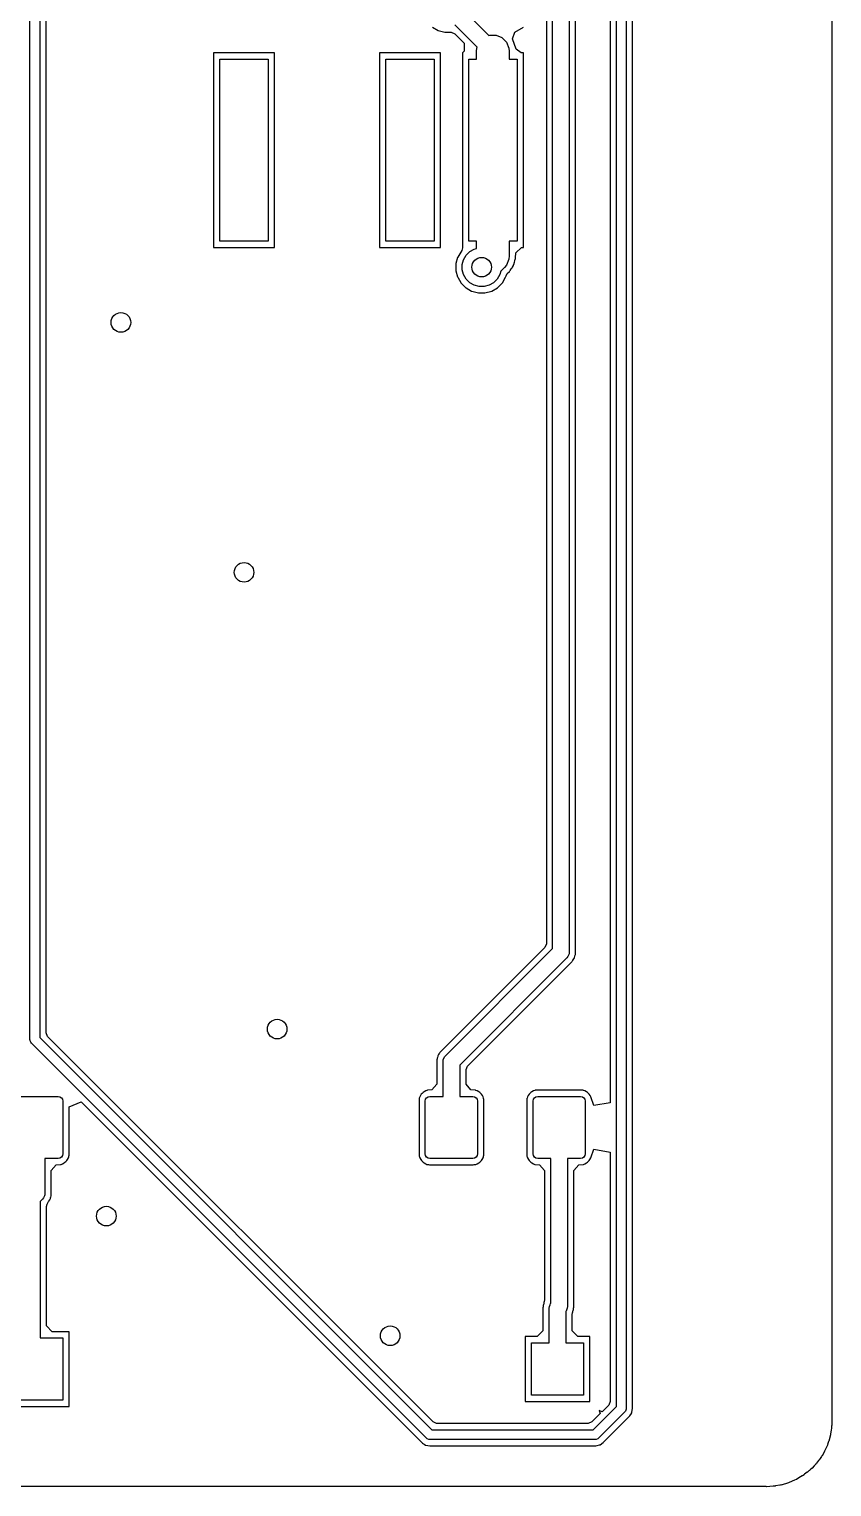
# Model space of a CAD drawing. Header units: inches. Extents: x 3.92 to 7.78, y -6.06 to -2.2.
# Drawn here: x 7.292 to 7.776, y -6.063 to -5.184 of the extents above; entities that cross this region are included whole.
import ezdxf

# ---------------------------------------------------------------- set-up
doc = ezdxf.new("R2010")
doc.units = ezdxf.units.IN
doc.header["$MEASUREMENT"] = 0
doc.layers.add('F.Cu', color=13, linetype='CONTINUOUS', true_color=0xc83434)

msp = doc.modelspace()

# ---------------------------------------------------------------- linework, layer by layer
at = {"layer": 'F.Cu', "linetype": 'CONTINUOUS'}
for p, q in [((7.77559, -4.29913), (7.77559, -6.0237)), ((7.29219, -5.79351), (7.29219, -4.36573)), ((7.29809, -4.36451), (7.29809, -5.79228)), ((7.64573, -6.01465), (7.64573, -4.62952)), ((7.65163, -4.6283), (7.65163, -6.01587)), ((7.65547, -6.01531), (7.65547, -4.62843)), ((7.64197, -4.6324), (7.64197, -5.83157)), ((7.61729, -4.72639), (7.61729, -5.74076)), ((7.6211, -5.74102), (7.6211, -4.72622)), ((7.60729, -5.73868), (7.60729, -4.72846)), ((7.30193, -5.19858), (7.30193, -5.15925)), ((7.55534, -5.17462), (7.56887, -5.18815)), ((7.5348, -5.18307), (7.53823, -5.18504)), ((7.53823, -5.18504), (7.54232, -5.18618)), ((7.5618, -5.19522), (7.54827, -5.18169)), ((7.58449, -5.1861), (7.58976, -5.18307)), ((7.6035, -5.17929), (7.6035, -5.73583)), ((7.54232, -5.18618), (7.54614, -5.18618)), ((7.54614, -5.18618), (7.54835, -5.18709)), ((7.54835, -5.18709), (7.5539, -5.19276)), ((7.5539, -5.19276), (7.5539, -5.1976)), ((7.56887, -5.18815), (7.56934, -5.18796)), ((7.56934, -5.18796), (7.57318, -5.18796)), ((7.57318, -5.18796), (7.57673, -5.18943)), ((7.57673, -5.18943), (7.57944, -5.19214)), ((7.57944, -5.19214), (7.58091, -5.19569)), ((7.58303, -5.19008), (7.58449, -5.1861)), ((7.5852, -5.19638), (7.58303, -5.19008)), ((7.30193, -5.78945), (7.30193, -5.19858)), ((7.43965, -5.19858), (7.40291, -5.19858)), ((7.40291, -5.19858), (7.40291, -5.31602)), ((7.40669, -5.3122), (7.40669, -5.20236)), ((7.40669, -5.20236), (7.43583, -5.20236)), ((7.43583, -5.20236), (7.43583, -5.3122)), ((7.43965, -5.31602), (7.43965, -5.19858)), ((7.53965, -5.19858), (7.50291, -5.19858)), ((7.50291, -5.19858), (7.50291, -5.31602)), ((7.50669, -5.3122), (7.50669, -5.20236)), ((7.50669, -5.20236), (7.53583, -5.20236)), ((7.53583, -5.20236), (7.53583, -5.3122)), ((7.53965, -5.31602), (7.53965, -5.19858)), ((7.5539, -5.1976), (7.55291, -5.19858)), ((7.55291, -5.19858), (7.55291, -5.31618)), ((7.55669, -5.3122), (7.55669, -5.20236)), ((7.55669, -5.20236), (7.56142, -5.20236)), ((7.56142, -5.19761), (7.56161, -5.19569)), ((7.56142, -5.20236), (7.56142, -5.19761)), ((7.56161, -5.19569), (7.5618, -5.19522)), ((7.58091, -5.19569), (7.5811, -5.19761)), ((7.5811, -5.19761), (7.5811, -5.20236)), ((7.5811, -5.20236), (7.58583, -5.20236)), ((7.58827, -5.19858), (7.5852, -5.19638)), ((7.58583, -5.20236), (7.58583, -5.3122)), ((7.58965, -5.19858), (7.58827, -5.19858)), ((7.58965, -5.31602), (7.58965, -5.19858)), ((7.40291, -5.31602), (7.43965, -5.31602)), ((7.43583, -5.3122), (7.40669, -5.3122)), ((7.50291, -5.31602), (7.53965, -5.31602)), ((7.53583, -5.3122), (7.50669, -5.3122)), ((7.55291, -5.31618), (7.55248, -5.31772)), ((7.56142, -5.3122), (7.55669, -5.3122)), ((7.55732, -5.31844), (7.55999, -5.3169)), ((7.55999, -5.3169), (7.56142, -5.31652)), ((7.56142, -5.31652), (7.56142, -5.3122)), ((7.58583, -5.3122), (7.5811, -5.3122)), ((7.5811, -5.3122), (7.5811, -5.32107)), ((7.58512, -5.31909), (7.5885, -5.31602)), ((7.5885, -5.31602), (7.58965, -5.31602)), ((7.55, -5.32193), (7.54902, -5.32567)), ((7.54902, -5.32567), (7.54902, -5.33004)), ((7.55004, -5.32185), (7.55, -5.32193)), ((7.55248, -5.31772), (7.55004, -5.32185)), ((7.5528, -5.32627), (7.5536, -5.3233)), ((7.5536, -5.3233), (7.55514, -5.32062)), ((7.55514, -5.32062), (7.55732, -5.31844)), ((7.58091, -5.32299), (7.57944, -5.32654)), ((7.5811, -5.32107), (7.58091, -5.32299)), ((7.58362, -5.32665), (7.58417, -5.32551)), ((7.58417, -5.32547), (7.58437, -5.32488)), ((7.58417, -5.32551), (7.58417, -5.32547)), ((7.58437, -5.32488), (7.58449, -5.32398)), ((7.58449, -5.32398), (7.58457, -5.32358)), ((7.58457, -5.32358), (7.58472, -5.32311)), ((7.58472, -5.32311), (7.5848, -5.32264)), ((7.5848, -5.32232), (7.58484, -5.3222)), ((7.5848, -5.32264), (7.5848, -5.32232)), ((7.58484, -5.3222), (7.58512, -5.31909)), ((7.54902, -5.33004), (7.54996, -5.33362)), ((7.54996, -5.33362), (7.55004, -5.33378)), ((7.55004, -5.33378), (7.5522, -5.33744)), ((7.5528, -5.32936), (7.5528, -5.32627)), ((7.5536, -5.33233), (7.5528, -5.32936)), ((7.55514, -5.33501), (7.5536, -5.33233)), ((7.57542, -5.33233), (7.57388, -5.33501)), ((7.57598, -5.33027), (7.57542, -5.33233)), ((7.57822, -5.32803), (7.57598, -5.33027)), ((7.57697, -5.33728), (7.57894, -5.3339)), ((7.57944, -5.32654), (7.57822, -5.32803)), ((7.57894, -5.3339), (7.57917, -5.33299)), ((7.57917, -5.33299), (7.57996, -5.33165)), ((7.57944, -5.32654), (7.57944, -5.32654)), ((7.57996, -5.33165), (7.58122, -5.33039)), ((7.58122, -5.33039), (7.58154, -5.33004)), ((7.58154, -5.33004), (7.58181, -5.32965)), ((7.58181, -5.32965), (7.58193, -5.32949)), ((7.58193, -5.32949), (7.58256, -5.3287)), ((7.58256, -5.3287), (7.58283, -5.32827)), ((7.58283, -5.32827), (7.58295, -5.32807)), ((7.58295, -5.32807), (7.58315, -5.32776)), ((7.58315, -5.32776), (7.58362, -5.32673)), ((7.58362, -5.32673), (7.58362, -5.32665)), ((7.5522, -5.33744), (7.555, -5.34028)), ((7.555, -5.34028), (7.55508, -5.34031)), ((7.55508, -5.34031), (7.55835, -5.3422)), ((7.55732, -5.33719), (7.55514, -5.33501)), ((7.55999, -5.33873), (7.55732, -5.33719)), ((7.55835, -5.3422), (7.55854, -5.34228)), ((7.55854, -5.34228), (7.56252, -5.34335)), ((7.56297, -5.33952), (7.55999, -5.33873)), ((7.56252, -5.34335), (7.5665, -5.34335)), ((7.56605, -5.33952), (7.56297, -5.33952)), ((7.56903, -5.33873), (7.56605, -5.33952)), ((7.5665, -5.34335), (7.57059, -5.34224)), ((7.5717, -5.33719), (7.56903, -5.33873)), ((7.57055, -5.34224), (7.57398, -5.34028)), ((7.57059, -5.34224), (7.57055, -5.34224)), ((7.57388, -5.33501), (7.5717, -5.33719)), ((7.57398, -5.34028), (7.57697, -5.33728)), ((7.6026, -5.73799), (7.53961, -5.80094)), ((7.54272, -5.80325), (7.60729, -5.73868)), ((7.6035, -5.73583), (7.6026, -5.73799)), ((7.61583, -5.74429), (7.55126, -5.80886)), ((7.55598, -5.80949), (7.61894, -5.74657)), ((7.61645, -5.74353), (7.61583, -5.74429)), ((7.6172, -5.74173), (7.61645, -5.74353)), ((7.61729, -5.74076), (7.6172, -5.74173)), ((7.6172, -5.74173), (7.6172, -5.74173)), ((7.61894, -5.74657), (7.61913, -5.7463)), ((7.61913, -5.7463), (7.61941, -5.74587)), ((7.61941, -5.74587), (7.61953, -5.74567)), ((7.61953, -5.74567), (7.6202, -5.74472)), ((7.6202, -5.74469), (7.62039, -5.74417)), ((7.6202, -5.74472), (7.6202, -5.74469)), ((7.62039, -5.74417), (7.62051, -5.74398)), ((7.62051, -5.74398), (7.62067, -5.74331)), ((7.62067, -5.74331), (7.62071, -5.74311)), ((7.62071, -5.74311), (7.62098, -5.74224)), ((7.62098, -5.74189), (7.62106, -5.74134)), ((7.62098, -5.74224), (7.62098, -5.74189)), ((7.62106, -5.74134), (7.6211, -5.74102)), ((7.30283, -5.79161), (7.30193, -5.78945)), ((7.5352, -6.02406), (7.30283, -5.79161)), ((7.29224, -5.79408), (7.29219, -5.79351)), ((7.29231, -5.79425), (7.29224, -5.79408)), ((7.29268, -5.79515), (7.29231, -5.79425)), ((7.29305, -5.7956), (7.29268, -5.79515)), ((7.53123, -6.03378), (7.29305, -5.7956)), ((7.29809, -5.79228), (7.53454, -6.02874)), ((7.53752, -5.80594), (7.53748, -5.80634)), ((7.53748, -5.80634), (7.53748, -5.82047)), ((7.53756, -5.80579), (7.53752, -5.80594)), ((7.5376, -5.8052), (7.53756, -5.80579)), ((7.53776, -5.80472), (7.5376, -5.8052)), ((7.53787, -5.80433), (7.53776, -5.80472)), ((7.53799, -5.80362), (7.53787, -5.80433)), ((7.53815, -5.80335), (7.53799, -5.80362)), ((7.53827, -5.80303), (7.53815, -5.80335)), ((7.53846, -5.8026), (7.53827, -5.80303)), ((7.5389, -5.80197), (7.53846, -5.8026)), ((7.53906, -5.80177), (7.5389, -5.80197)), ((7.53933, -5.8013), (7.53906, -5.80177)), ((7.53961, -5.80094), (7.53933, -5.8013)), ((7.54126, -5.80679), (7.54136, -5.80581)), ((7.54126, -5.82776), (7.54126, -5.80679)), ((7.54136, -5.80581), (7.5421, -5.80401)), ((7.5421, -5.80401), (7.54272, -5.80325)), ((7.5421, -5.80401), (7.5421, -5.80401)), ((7.55126, -5.80886), (7.55126, -5.82776)), ((7.55508, -5.81165), (7.55598, -5.80949)), ((7.55508, -5.82043), (7.55508, -5.81165)), ((7.52811, -5.8265), (7.52756, -5.82732)), ((7.52854, -5.82602), (7.52811, -5.8265)), ((7.52878, -5.82579), (7.52854, -5.82602)), ((7.52921, -5.82539), (7.52878, -5.82579)), ((7.52976, -5.825), (7.52921, -5.82539)), ((7.53079, -5.82441), (7.52976, -5.825)), ((7.53154, -5.82413), (7.53079, -5.82441)), ((7.53185, -5.82409), (7.53154, -5.82413)), ((7.53445, -5.82382), (7.53185, -5.82409)), ((7.53748, -5.82047), (7.53445, -5.82382)), ((7.55807, -5.82382), (7.55508, -5.82043)), ((7.56071, -5.82409), (7.55807, -5.82382)), ((7.56098, -5.82413), (7.56071, -5.82409)), ((7.56177, -5.82441), (7.56098, -5.82413)), ((7.56276, -5.825), (7.56173, -5.82441)), ((7.56173, -5.82441), (7.56177, -5.82441)), ((7.56331, -5.82539), (7.56276, -5.825)), ((7.56374, -5.82579), (7.56331, -5.82539)), ((7.56398, -5.82602), (7.56374, -5.82579)), ((7.56441, -5.8265), (7.56398, -5.82602)), ((7.56496, -5.82732), (7.56441, -5.8265)), ((7.59307, -5.8265), (7.59252, -5.82732)), ((7.5935, -5.82602), (7.59307, -5.8265)), ((7.59374, -5.82579), (7.5935, -5.82602)), ((7.59417, -5.82539), (7.59374, -5.82579)), ((7.59472, -5.825), (7.59417, -5.82539)), ((7.59575, -5.82441), (7.59472, -5.825)), ((7.5965, -5.82413), (7.59575, -5.82441)), ((7.59681, -5.82409), (7.5965, -5.82413)), ((7.59764, -5.82402), (7.59681, -5.82409)), ((7.59811, -5.82398), (7.59764, -5.82402)), ((7.62433, -5.82398), (7.59811, -5.82398)), ((7.6248, -5.82402), (7.62433, -5.82398)), ((7.62563, -5.82409), (7.6248, -5.82402)), ((7.62594, -5.82413), (7.62563, -5.82409)), ((7.62673, -5.82441), (7.62594, -5.82413)), ((7.62772, -5.825), (7.62669, -5.82441)), ((7.62669, -5.82441), (7.62673, -5.82441)), ((7.62827, -5.82539), (7.62772, -5.825)), ((7.6287, -5.82579), (7.62827, -5.82539)), ((7.62894, -5.82602), (7.6287, -5.82579)), ((7.62937, -5.8265), (7.62894, -5.82602)), ((7.62992, -5.82732), (7.62937, -5.8265)), ((7.28331, -5.82776), (7.3092, -5.82776)), ((7.3092, -5.82776), (7.31028, -5.82797)), ((7.31028, -5.82797), (7.31119, -5.82858)), ((7.31119, -5.82858), (7.31179, -5.82949)), ((7.31179, -5.82949), (7.31201, -5.83056)), ((7.31201, -5.83056), (7.31201, -5.86235)), ((7.31583, -5.83402), (7.32311, -5.83098)), ((7.31583, -5.86256), (7.31583, -5.83402)), ((7.32311, -5.83098), (7.52827, -6.03622)), ((7.52685, -5.82909), (7.52673, -5.83008)), ((7.52673, -5.83008), (7.52673, -5.86252)), ((7.52689, -5.82882), (7.52685, -5.82909)), ((7.52717, -5.82803), (7.52689, -5.82882)), ((7.52756, -5.82732), (7.52717, -5.82803)), ((7.53051, -5.83056), (7.53073, -5.82949)), ((7.53051, -5.86235), (7.53051, -5.83056)), ((7.53073, -5.82949), (7.53133, -5.82858)), ((7.53133, -5.82858), (7.53224, -5.82797)), ((7.53224, -5.82797), (7.53331, -5.82776)), ((7.53331, -5.82776), (7.54126, -5.82776)), ((7.55126, -5.82776), (7.5592, -5.82776)), ((7.5592, -5.82776), (7.56028, -5.82797)), ((7.56028, -5.82797), (7.56119, -5.82858)), ((7.56119, -5.82858), (7.56179, -5.82949)), ((7.56179, -5.82949), (7.56201, -5.83056)), ((7.56201, -5.83056), (7.56201, -5.86235)), ((7.56535, -5.82803), (7.56496, -5.82732)), ((7.56563, -5.82882), (7.56535, -5.82803)), ((7.56567, -5.82909), (7.56563, -5.82882)), ((7.56575, -5.82972), (7.56567, -5.82909)), ((7.56583, -5.83016), (7.56575, -5.82972)), ((7.56583, -5.86256), (7.56583, -5.83016)), ((7.59181, -5.82909), (7.59169, -5.83008)), ((7.59169, -5.83008), (7.59169, -5.86252)), ((7.59185, -5.82882), (7.59181, -5.82909)), ((7.59213, -5.82803), (7.59185, -5.82882)), ((7.59252, -5.82732), (7.59213, -5.82803)), ((7.59547, -5.83056), (7.59569, -5.82949)), ((7.59547, -5.86235), (7.59547, -5.83056)), ((7.59569, -5.82949), (7.59629, -5.82858)), ((7.59629, -5.82858), (7.5972, -5.82797)), ((7.5972, -5.82797), (7.59828, -5.82776)), ((7.59828, -5.82776), (7.62417, -5.82776)), ((7.62417, -5.82776), (7.62524, -5.82797)), ((7.62524, -5.82797), (7.62615, -5.82858)), ((7.62615, -5.82858), (7.62676, -5.82949)), ((7.62676, -5.82949), (7.62697, -5.83056)), ((7.62697, -5.83056), (7.62697, -5.86235)), ((7.63031, -5.82803), (7.62992, -5.82732)), ((7.6322, -5.83327), (7.63031, -5.82803)), ((7.64197, -5.83157), (7.6322, -5.83327)), ((7.63031, -5.86488), (7.6322, -5.85965)), ((7.6322, -5.85965), (7.64197, -5.86134)), ((7.64197, -5.86134), (7.64197, -6.01181)), ((7.3092, -5.86516), (7.30126, -5.86516)), ((7.30126, -5.86516), (7.30126, -5.88613)), ((7.30508, -5.87248), (7.30807, -5.86909)), ((7.30807, -5.86909), (7.31067, -5.86882)), ((7.31028, -5.86494), (7.3092, -5.86516)), ((7.31119, -5.86434), (7.31028, -5.86494)), ((7.31067, -5.86882), (7.31098, -5.86878)), ((7.31098, -5.86878), (7.31177, -5.8685)), ((7.31179, -5.86343), (7.31119, -5.86434)), ((7.31173, -5.8685), (7.31276, -5.86791)), ((7.31177, -5.8685), (7.31173, -5.8685)), ((7.31201, -5.86235), (7.31179, -5.86343)), ((7.31276, -5.86791), (7.31331, -5.86752)), ((7.31331, -5.86752), (7.31374, -5.86713)), ((7.31374, -5.86713), (7.31398, -5.86689)), ((7.31398, -5.86689), (7.31437, -5.86646)), ((7.31437, -5.86646), (7.31476, -5.86591)), ((7.31476, -5.86591), (7.31535, -5.86488)), ((7.31535, -5.86488), (7.31559, -5.86425)), ((7.31559, -5.86425), (7.31567, -5.8639)), ((7.31567, -5.8639), (7.31575, -5.86319)), ((7.31575, -5.86319), (7.31583, -5.86256)), ((7.52673, -5.86252), (7.52677, -5.86327)), ((7.52677, -5.86327), (7.52685, -5.86382)), ((7.52685, -5.86382), (7.52693, -5.86425)), ((7.52693, -5.86425), (7.52717, -5.86488)), ((7.52717, -5.86488), (7.52776, -5.86591)), ((7.52776, -5.86591), (7.52815, -5.86646)), ((7.52815, -5.86646), (7.52854, -5.86689)), ((7.52854, -5.86689), (7.52878, -5.86713)), ((7.52878, -5.86713), (7.52921, -5.86752)), ((7.52921, -5.86752), (7.52976, -5.86791)), ((7.52976, -5.86791), (7.53079, -5.8685)), ((7.53073, -5.86343), (7.53051, -5.86235)), ((7.53133, -5.86434), (7.53073, -5.86343)), ((7.53079, -5.8685), (7.53154, -5.86878)), ((7.53224, -5.86494), (7.53133, -5.86434)), ((7.53154, -5.86878), (7.53177, -5.86882)), ((7.53177, -5.86882), (7.53248, -5.8689)), ((7.53331, -5.86516), (7.53224, -5.86494)), ((7.53248, -5.8689), (7.53311, -5.86898)), ((7.53311, -5.86898), (7.55941, -5.86898)), ((7.5592, -5.86516), (7.53331, -5.86516)), ((7.56028, -5.86494), (7.5592, -5.86516)), ((7.55941, -5.86898), (7.56004, -5.8689)), ((7.56004, -5.8689), (7.56075, -5.86882)), ((7.56119, -5.86434), (7.56028, -5.86494)), ((7.56075, -5.86882), (7.56098, -5.86878)), ((7.56098, -5.86878), (7.56177, -5.8685)), ((7.56179, -5.86343), (7.56119, -5.86434)), ((7.56173, -5.8685), (7.56276, -5.86791)), ((7.56177, -5.8685), (7.56173, -5.8685)), ((7.56201, -5.86235), (7.56179, -5.86343)), ((7.56276, -5.86791), (7.56331, -5.86752)), ((7.56331, -5.86752), (7.56374, -5.86713)), ((7.56374, -5.86713), (7.56398, -5.86689)), ((7.56398, -5.86689), (7.56437, -5.86646)), ((7.56437, -5.86646), (7.56476, -5.86591)), ((7.56476, -5.86591), (7.56535, -5.86488)), ((7.56535, -5.86488), (7.56559, -5.86425)), ((7.56559, -5.86425), (7.56567, -5.8639)), ((7.56567, -5.8639), (7.56575, -5.86319)), ((7.56575, -5.86319), (7.56583, -5.86256)), ((7.59169, -5.86252), (7.59173, -5.86327)), ((7.59173, -5.86327), (7.59181, -5.86382)), ((7.59181, -5.86382), (7.59189, -5.86425)), ((7.59189, -5.86425), (7.59213, -5.86488)), ((7.59213, -5.86488), (7.59272, -5.86591)), ((7.59272, -5.86591), (7.59311, -5.86646)), ((7.59311, -5.86646), (7.5935, -5.86689)), ((7.5935, -5.86689), (7.59374, -5.86713)), ((7.59374, -5.86713), (7.59417, -5.86752)), ((7.59417, -5.86752), (7.59472, -5.86791)), ((7.59472, -5.86791), (7.59575, -5.8685)), ((7.59569, -5.86343), (7.59547, -5.86235)), ((7.59629, -5.86434), (7.59569, -5.86343)), ((7.59575, -5.8685), (7.5965, -5.86878)), ((7.5972, -5.86494), (7.59629, -5.86434)), ((7.5965, -5.86878), (7.59681, -5.86882)), ((7.59681, -5.86882), (7.59941, -5.86909)), ((7.59828, -5.86516), (7.5972, -5.86494)), ((7.60622, -5.86516), (7.59828, -5.86516)), ((7.59941, -5.86909), (7.60244, -5.87244)), ((7.60622, -5.87266), (7.60622, -5.86516)), ((7.62417, -5.86516), (7.61622, -5.86516)), ((7.61622, -5.86516), (7.61622, -5.87266)), ((7.62004, -5.87248), (7.62303, -5.86909)), ((7.62303, -5.86909), (7.62563, -5.86882)), ((7.62524, -5.86494), (7.62417, -5.86516)), ((7.62615, -5.86434), (7.62524, -5.86494)), ((7.62563, -5.86882), (7.62594, -5.86878)), ((7.62594, -5.86878), (7.62673, -5.8685)), ((7.62676, -5.86343), (7.62615, -5.86434)), ((7.62669, -5.8685), (7.62772, -5.86791)), ((7.62673, -5.8685), (7.62669, -5.8685)), ((7.62697, -5.86235), (7.62676, -5.86343)), ((7.62772, -5.86791), (7.62827, -5.86752)), ((7.62827, -5.86752), (7.6287, -5.86713)), ((7.6287, -5.86713), (7.62894, -5.86689)), ((7.62894, -5.86689), (7.62933, -5.86646)), ((7.62933, -5.86646), (7.62972, -5.86591)), ((7.62972, -5.86591), (7.63031, -5.86488)), ((7.30508, -5.88657), (7.30508, -5.87248)), ((7.60244, -5.87244), (7.60244, -5.95039)), ((7.60622, -5.95246), (7.60622, -5.87266)), ((7.61622, -5.87266), (7.61622, -5.95443)), ((7.62004, -5.95469), (7.62004, -5.87248)), ((7.30094, -5.88764), (7.30042, -5.8889)), ((7.30116, -5.8871), (7.30094, -5.88764)), ((7.30126, -5.88613), (7.30116, -5.8871)), ((7.30116, -5.8871), (7.30116, -5.8871)), ((7.30469, -5.8885), (7.30496, -5.88764)), ((7.30496, -5.8874), (7.305, -5.88681)), ((7.30496, -5.88764), (7.30496, -5.8874)), ((7.305, -5.88681), (7.30508, -5.88657)), ((7.2998, -5.88966), (7.29831, -5.89115)), ((7.29831, -5.89115), (7.29831, -5.96593)), ((7.30042, -5.8889), (7.2998, -5.88966)), ((7.30042, -5.8889), (7.30042, -5.8889)), ((7.30213, -5.89421), (7.30256, -5.89268)), ((7.30213, -5.96618), (7.30213, -5.89421)), ((7.30256, -5.89268), (7.30339, -5.89122)), ((7.30339, -5.89122), (7.3035, -5.89102)), ((7.3035, -5.89102), (7.30417, -5.89012)), ((7.30417, -5.89008), (7.30437, -5.88957)), ((7.30417, -5.89012), (7.30417, -5.89008)), ((7.30437, -5.88957), (7.30449, -5.88937)), ((7.30449, -5.88937), (7.30465, -5.8887)), ((7.30465, -5.8887), (7.30469, -5.8885)), ((7.6015, -5.95492), (7.60146, -5.95508)), ((7.60146, -5.95508), (7.60146, -5.96913)), ((7.60157, -5.95382), (7.6015, -5.95492)), ((7.60177, -5.95323), (7.60157, -5.95382)), ((7.60189, -5.95276), (7.60177, -5.95323)), ((7.60201, -5.95213), (7.60189, -5.95276)), ((7.60224, -5.95142), (7.60201, -5.95213)), ((7.60244, -5.95039), (7.60224, -5.95142)), ((7.60524, -5.95541), (7.60533, -5.95443)), ((7.60524, -5.97638), (7.60524, -5.95541)), ((7.60533, -5.95443), (7.60534, -5.95443)), ((7.60534, -5.95443), (7.60574, -5.95345)), ((7.60574, -5.95345), (7.60608, -5.95263)), ((7.60608, -5.95263), (7.60622, -5.95246)), ((7.60608, -5.95263), (7.60608, -5.95263)), ((7.61538, -5.9572), (7.61524, -5.95738)), ((7.61524, -5.95738), (7.61524, -5.97638)), ((7.61612, -5.9554), (7.61538, -5.9572)), ((7.61538, -5.9572), (7.61538, -5.9572)), ((7.61622, -5.95443), (7.61612, -5.9554)), ((7.61906, -5.95929), (7.61921, -5.95831)), ((7.61921, -5.95831), (7.61949, -5.95764)), ((7.61949, -5.95764), (7.61972, -5.95665)), ((7.61972, -5.95665), (7.61976, -5.95654)), ((7.61976, -5.95654), (7.61988, -5.9561)), ((7.61988, -5.9561), (7.61992, -5.95587)), ((7.61992, -5.95555), (7.62, -5.95484)), ((7.61992, -5.95587), (7.61992, -5.95555)), ((7.62, -5.95484), (7.62004, -5.95469)), ((7.29831, -5.96593), (7.29831, -5.97343)), ((7.30559, -5.96965), (7.30213, -5.96618)), ((7.61906, -5.96913), (7.61906, -5.95929)), ((7.29831, -5.97343), (7.31201, -5.97343)), ((7.31583, -5.96965), (7.30559, -5.96965)), ((7.31201, -5.97343), (7.31201, -6.01083)), ((7.31583, -6.01465), (7.31583, -5.96965)), ((7.59799, -5.9726), (7.59071, -5.9726)), ((7.59071, -5.9726), (7.59071, -6.01169)), ((7.60146, -5.96913), (7.59799, -5.9726)), ((7.62252, -5.9726), (7.61906, -5.96913)), ((7.6298, -5.9726), (7.62252, -5.9726)), ((7.6298, -6.01169), (7.6298, -5.9726)), ((7.59449, -6.00787), (7.59449, -5.97638)), ((7.59449, -5.97638), (7.60524, -5.97638)), ((7.61524, -5.97638), (7.62598, -5.97638)), ((7.62598, -5.97638), (7.62598, -6.00787)), ((7.31201, -6.01083), (7.27461, -6.01083)), ((7.62598, -6.00787), (7.59449, -6.00787)), ((7.27083, -6.01465), (7.31583, -6.01465)), ((7.59071, -6.01169), (7.6298, -6.01169)), ((7.63602, -6.01898), (7.63094, -6.02406)), ((7.63164, -6.02874), (7.64573, -6.01465)), ((7.65077, -6.01796), (7.63495, -6.03378)), ((7.63709, -6.01795), (7.63528, -6.0172)), ((7.63528, -6.0172), (7.63602, -6.01898)), ((7.64106, -6.01398), (7.63709, -6.01795)), ((7.64197, -6.01181), (7.64106, -6.01398)), ((7.65114, -6.01751), (7.65077, -6.01796)), ((7.65158, -6.01645), (7.65114, -6.01751)), ((7.65163, -6.01587), (7.65158, -6.01645)), ((7.65386, -6.02031), (7.65425, -6.01969)), ((7.65425, -6.01969), (7.65433, -6.01953)), ((7.65433, -6.01953), (7.65504, -6.0185)), ((7.65504, -6.0185), (7.65512, -6.01827)), ((7.65512, -6.01819), (7.65551, -6.01594)), ((7.65512, -6.01827), (7.65512, -6.01819)), ((7.65551, -6.01571), (7.65547, -6.01531)), ((7.65551, -6.01594), (7.65551, -6.01571)), ((7.53454, -6.02874), (7.63164, -6.02874)), ((7.53736, -6.02496), (7.5352, -6.02406)), ((7.62878, -6.02496), (7.53736, -6.02496)), ((7.63094, -6.02406), (7.62878, -6.02496)), ((7.63831, -6.03579), (7.65323, -6.02091)), ((7.65323, -6.02091), (7.65354, -6.02063)), ((7.65354, -6.02063), (7.65366, -6.02055)), ((7.65366, -6.02055), (7.65386, -6.02031)), ((7.7752, -6.02902), (7.77516, -6.02941)), ((7.77535, -6.02776), (7.7752, -6.02902)), ((7.77543, -6.02654), (7.77535, -6.02768)), ((7.77535, -6.02768), (7.77535, -6.02776)), ((7.77547, -6.02654), (7.77543, -6.02654)), ((7.77551, -6.02606), (7.77547, -6.02654)), ((7.77555, -6.02575), (7.77551, -6.02606)), ((7.77559, -6.0237), (7.77555, -6.02575)), ((7.52827, -6.03622), (7.52866, -6.03669)), ((7.52866, -6.03669), (7.5287, -6.03677)), ((7.5287, -6.03677), (7.5298, -6.03744)), ((7.5298, -6.03744), (7.52984, -6.03748)), ((7.52984, -6.03748), (7.53063, -6.03799)), ((7.53168, -6.03415), (7.53123, -6.03378)), ((7.53274, -6.03459), (7.53168, -6.03415)), ((7.53332, -6.03465), (7.53274, -6.03459)), ((7.63286, -6.03465), (7.53332, -6.03465)), ((7.63343, -6.03459), (7.63286, -6.03465)), ((7.6345, -6.03415), (7.63343, -6.03459)), ((7.63495, -6.03378), (7.6345, -6.03415)), ((7.63563, -6.03795), (7.63587, -6.03783)), ((7.63587, -6.03783), (7.63677, -6.03717)), ((7.63677, -6.03717), (7.63685, -6.03713)), ((7.63685, -6.03713), (7.63768, -6.03654)), ((7.63768, -6.03654), (7.63787, -6.0363)), ((7.63787, -6.0363), (7.63791, -6.03626)), ((7.63791, -6.03626), (7.63831, -6.03579)), ((7.77315, -6.03768), (7.77126, -6.04161)), ((7.77319, -6.03724), (7.77307, -6.03752)), ((7.77307, -6.03752), (7.77315, -6.03768)), ((7.77327, -6.03701), (7.77319, -6.03724)), ((7.77366, -6.03587), (7.77327, -6.03701)), ((7.7737, -6.03571), (7.77366, -6.03587)), ((7.77437, -6.03335), (7.7737, -6.03571)), ((7.77441, -6.03319), (7.77437, -6.03335)), ((7.77472, -6.03181), (7.77441, -6.03319)), ((7.77508, -6.02972), (7.77472, -6.03165)), ((7.77472, -6.03165), (7.77472, -6.03181)), ((7.77516, -6.02941), (7.77508, -6.02972)), ((7.53063, -6.03799), (7.53083, -6.03807)), ((7.53083, -6.03807), (7.53323, -6.0385)), ((7.53323, -6.0385), (7.5335, -6.0385)), ((7.5335, -6.0385), (7.53386, -6.03846)), ((7.53386, -6.03846), (7.63276, -6.03846)), ((7.63276, -6.03846), (7.63303, -6.0385)), ((7.63303, -6.0385), (7.63335, -6.03846)), ((7.63335, -6.03846), (7.63409, -6.03831)), ((7.63409, -6.03831), (7.63413, -6.03827)), ((7.63413, -6.03827), (7.63563, -6.03795)), ((7.76846, -6.04618), (7.76795, -6.04689)), ((7.7685, -6.0461), (7.76846, -6.04618)), ((7.76929, -6.04496), (7.7685, -6.0461)), ((7.76937, -6.04484), (7.76929, -6.04496)), ((7.76957, -6.04453), (7.76937, -6.04484)), ((7.76969, -6.04445), (7.76957, -6.04453)), ((7.77118, -6.04181), (7.76969, -6.04445)), ((7.77126, -6.04161), (7.77118, -6.04181)), ((7.76075, -6.05441), (7.75913, -6.05563)), ((7.76083, -6.05437), (7.76075, -6.05441)), ((7.76201, -6.05343), (7.76083, -6.05437)), ((7.76213, -6.05331), (7.76201, -6.05343)), ((7.76272, -6.05276), (7.76213, -6.05331)), ((7.76276, -6.05272), (7.76272, -6.05276)), ((7.76366, -6.05185), (7.76276, -6.05272)), ((7.76496, -6.05055), (7.76366, -6.05185)), ((7.76587, -6.04953), (7.76496, -6.05055)), ((7.76602, -6.04941), (7.76587, -6.04953)), ((7.76638, -6.0489), (7.76602, -6.04941)), ((7.76642, -6.0489), (7.76638, -6.0489)), ((7.7676, -6.0474), (7.76642, -6.0489)), ((7.76764, -6.04736), (7.7676, -6.0474)), ((7.76791, -6.04697), (7.76764, -6.04736)), ((7.76795, -6.04689), (7.76791, -6.04697)), ((7.73591, -6.06299), (3.95701, -6.06299)), ((7.73614, -6.06319), (7.73591, -6.06299)), ((7.74031, -6.06276), (7.73614, -6.06319)), ((7.7415, -6.06268), (7.74031, -6.06276)), ((7.74165, -6.06264), (7.7415, -6.06268)), ((7.74169, -6.06264), (7.74165, -6.06264)), ((7.74433, -6.06213), (7.74169, -6.06264)), ((7.74441, -6.06213), (7.74433, -6.06213)), ((7.74496, -6.06197), (7.74441, -6.06213)), ((7.74512, -6.06209), (7.74496, -6.06197)), ((7.74953, -6.06071), (7.74512, -6.06209)), ((7.7498, -6.06059), (7.74953, -6.06071)), ((7.75303, -6.05917), (7.7498, -6.06059)), ((7.75307, -6.05917), (7.75303, -6.05917)), ((7.75402, -6.05874), (7.75307, -6.05917)), ((7.75421, -6.05866), (7.75402, -6.05874)), ((7.75571, -6.05783), (7.75421, -6.05866)), ((7.75575, -6.0578), (7.75571, -6.05783)), ((7.7578, -6.05657), (7.75575, -6.0578)), ((7.75783, -6.0565), (7.7578, -6.05657)), ((7.75882, -6.05587), (7.75783, -6.0565)), ((7.75913, -6.05563), (7.75882, -6.05587))]:
    msp.add_line(p, q, dxfattribs=at)
at = {"layer": 'F.Cu'}
for centre in [(7.56451, -5.32781), (7.56451, -5.32781), (7.34704, -5.36113), (7.34704, -5.36113), (7.42126, -5.51181), (7.42126, -5.51181), (7.44122, -5.7872), (7.44122, -5.7872), (7.33826, -5.89997), (7.33826, -5.89997), (7.50936, -5.97209), (7.50936, -5.97209)]:
    msp.add_circle(centre, 0.00591, dxfattribs=at)

doc.saveas('drawing.dxf')
